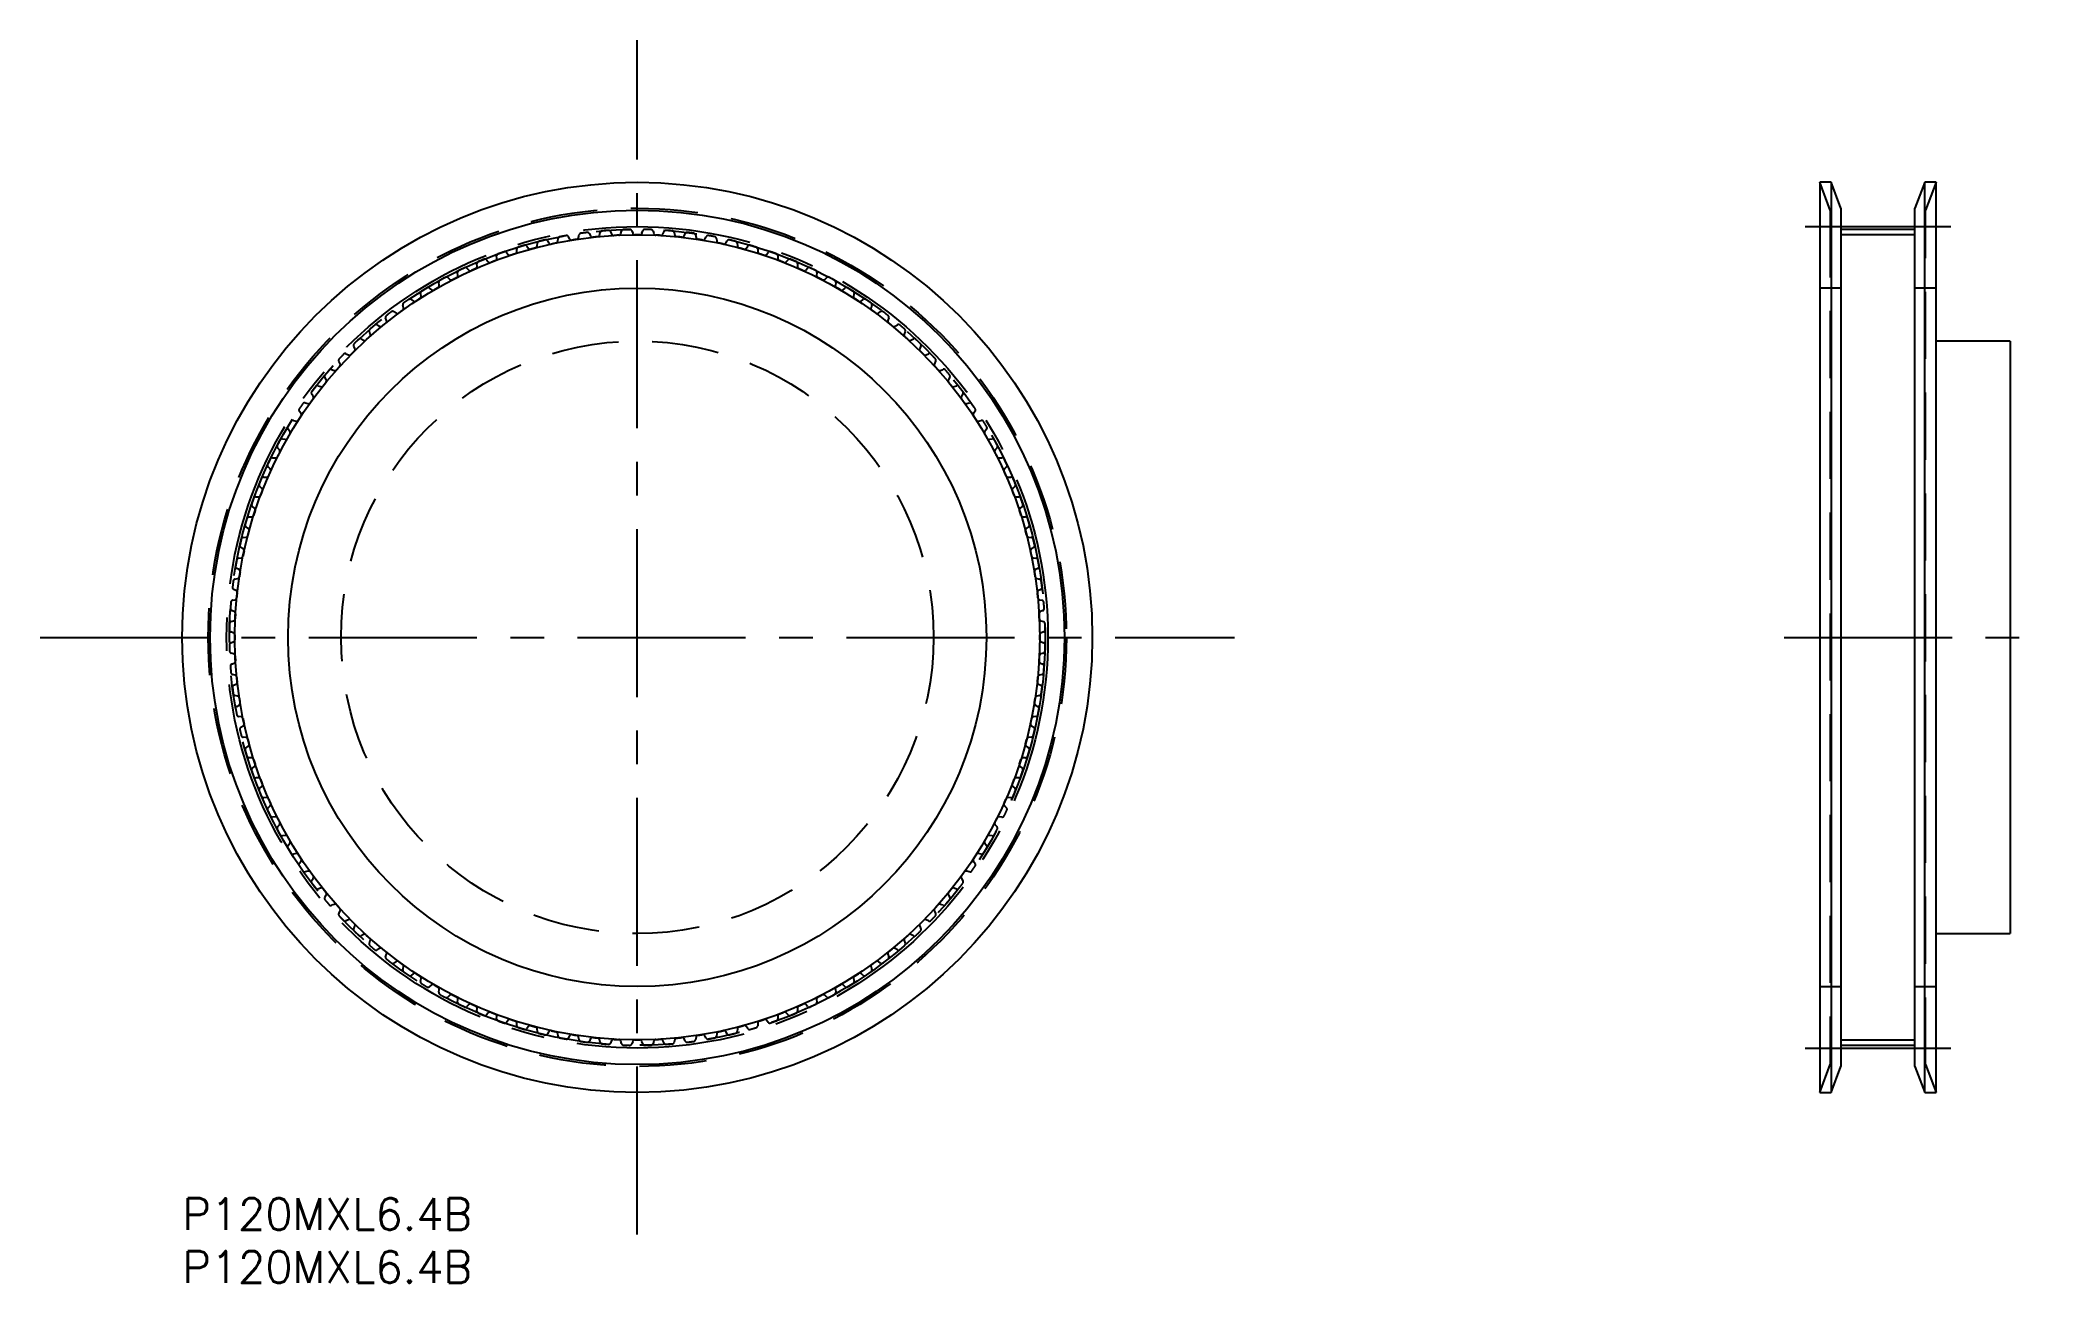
# Model space of a CAD drawing. Extents: x -13 to 176, y -8 to 109.
import ezdxf

# ---------------------------------------------------------------- set-up
doc = ezdxf.new("R2010")
doc.units = 0
doc.header["$LTSCALE"] = 0.5
for name, pattern in [('CENTER', [50.8, 31.75, -6.35, 6.35, -6.35]), ('DASHED', [19.05, 12.7, -6.35]), ('PHANTOM', [63.5, 31.75, -6.35, 6.35, -6.35, 6.35, -6.35])]:
    doc.linetypes.add(name, pattern=pattern)
for name, color, linetype in [('MSM_CENTER', 1, 'CENTER'), ('MSM_CONTINUOUS', 7, 'CONTINUOUS'), ('MSM_DASHED', 4, 'DASHED'), ('MSM_IMAGINARY', 6, 'PHANTOM'), ('MSM_NARROW', 5, 'CONTINUOUS'), ('MSM_PART_NUMBER', 7, 'CONTINUOUS')]:
    doc.layers.add(name, color=color, linetype=linetype)
doc.styles.get("Standard").update_dxf_attribs({"font": 'txt.shx', "height": 3, "bigfont": 'bigfont.shx'})

msp = doc.modelspace()

# ---------------------------------------------------------------- linework, layer by layer
at = {"layer": 'MSM_CENTER'}
for p, q in [((43, -3.44), (43, 109.44)), ((153.38, 91.81), (167.13, 91.81)), ((-13.44, 53), (99.44, 53)), ((151.38, 53), (176.13, 53)), ((153.38, 14.19), (167.13, 14.19))]:
    msp.add_line(p, q, dxfattribs=at)
msp.add_circle((43, 53), 38.81, dxfattribs=at)
at = {"layer": 'MSM_CONTINUOUS'}
for p, q in [((155.82, 96), (154.75, 96)), ((154.75, 96), (154.75, 10)), ((156.75, 93.55), (155.82, 96)), ((155.82, 96), (155.82, 10)), ((164.68, 96), (163.75, 93.55)), ((165.75, 96), (164.68, 96)), ((164.68, 10), (164.68, 96)), ((165.75, 10), (165.75, 96)), ((156.75, 93.55), (156.75, 12.45)), ((163.75, 12.45), (163.75, 93.55)), ((163.75, 91.55), (156.75, 91.55)), ((172.75, 81), (165.75, 81)), ((172.75, 81), (172.75, 25)), ((165.75, 25), (172.75, 25)), ((163.75, 14.44), (156.75, 14.44)), ((155.82, 10), (156.75, 12.45)), ((163.75, 12.45), (164.68, 10)), ((154.75, 10), (155.82, 10)), ((164.68, 10), (165.75, 10))]:
    msp.add_line(p, q, dxfattribs=at)
for radius in [43, 40.37, 33]:
    msp.add_circle((43, 53), radius, dxfattribs=at)
at = {"layer": 'MSM_DASHED'}
for p, q in [((155.75, 93.37), (154.75, 96)), ((165.75, 96), (164.75, 93.37)), ((155.75, 93.37), (155.75, 12.63)), ((164.75, 12.63), (164.75, 93.37)), ((37.45, 90.77), (37.5, 91.02)), ((38.47, 91.15), (38.58, 90.92)), ((39.44, 91.01), (39.5, 91.26)), ((40.47, 91.34), (40.57, 91.1)), ((41.43, 91.15), (41.5, 91.39)), ((42.48, 91.42), (42.57, 91.18)), ((43.43, 91.18), (43.52, 91.42)), ((44.5, 91.39), (44.57, 91.15)), ((45.43, 91.1), (45.53, 91.34)), ((46.5, 91.26), (46.56, 91.01)), ((47.42, 90.92), (47.53, 91.15)), ((48.5, 91.02), (48.55, 90.77)), ((30.64, 89.38), (30.8, 89.18)), ((31.61, 89.44), (31.62, 89.7)), ((32.56, 89.97), (32.71, 89.76)), ((33.53, 89.99), (33.56, 90.24)), ((34.51, 90.47), (34.64, 90.25)), ((35.48, 90.43), (35.52, 90.68)), ((36.48, 90.86), (36.6, 90.64)), ((49.4, 90.64), (49.52, 90.86)), ((50.48, 90.68), (50.52, 90.43)), ((51.36, 90.25), (51.49, 90.47)), ((52.44, 90.24), (52.47, 89.99)), ((53.29, 89.76), (53.44, 89.97)), ((54.38, 89.7), (54.39, 89.44)), ((55.2, 89.18), (55.36, 89.38)), ((26.05, 87.21), (26.02, 87.46)), ((26.9, 87.89), (27.08, 87.7)), ((27.86, 88.05), (27.85, 88.31)), ((28.75, 88.68), (28.92, 88.49)), ((29.72, 88.79), (29.71, 89.05)), ((56.29, 89.05), (56.28, 88.79)), ((57.08, 88.49), (57.25, 88.68)), ((58.15, 88.31), (58.14, 88.05)), ((58.92, 87.7), (59.1, 87.89)), ((59.98, 87.46), (59.95, 87.21)), ((22.57, 85.25), (22.51, 85.5)), ((23.34, 86.01), (23.54, 85.85)), ((24.28, 86.28), (24.24, 86.53)), ((25.1, 87), (25.29, 86.82)), ((60.71, 86.82), (60.9, 87)), ((61.76, 86.53), (61.72, 86.28)), ((62.46, 85.85), (62.66, 86.01)), ((63.49, 85.5), (63.43, 85.25)), ((156.75, 86), (154.75, 86)), ((165.75, 86), (163.75, 86)), ((20, 83.78), (20.21, 83.63)), ((20.91, 84.14), (20.84, 84.38)), ((21.64, 84.94), (21.85, 84.78)), ((64.15, 84.78), (64.36, 84.94)), ((65.16, 84.38), (65.09, 84.14)), ((65.79, 83.63), (66, 83.78)), ((17.77, 81.66), (17.68, 81.89)), ((18.42, 82.53), (18.64, 82.4)), ((19.31, 82.94), (19.22, 83.18)), ((66.78, 83.18), (66.69, 82.94)), ((67.36, 82.4), (67.58, 82.53)), ((68.32, 81.89), (68.23, 81.66)), ((15.47, 79.8), (15.7, 79.69)), ((16.31, 80.3), (16.2, 80.53)), ((16.91, 81.2), (17.14, 81.08)), ((68.86, 81.08), (69.09, 81.2)), ((69.8, 80.53), (69.69, 80.3)), ((70.3, 79.69), (70.53, 79.8)), ((14.11, 78.32), (14.34, 78.23)), ((14.92, 78.86), (14.8, 79.09)), ((71.2, 79.09), (71.08, 78.86)), ((71.66, 78.23), (71.89, 78.32)), ((12.37, 75.79), (12.22, 76)), ((12.82, 76.78), (13.06, 76.69)), ((13.6, 77.36), (13.47, 77.58)), ((72.53, 77.58), (72.4, 77.36)), ((72.94, 76.69), (73.18, 76.78)), ((73.78, 76), (73.63, 75.79)), ((11.22, 74.15), (11.06, 74.36)), ((11.62, 75.16), (11.86, 75.09)), ((74.14, 75.09), (74.38, 75.16)), ((74.94, 74.36), (74.78, 74.15)), ((10.15, 72.46), (9.99, 72.66)), ((10.5, 73.49), (10.75, 73.43)), ((75.25, 73.43), (75.5, 73.49)), ((76.01, 72.66), (75.85, 72.46)), ((9.18, 70.71), (9, 70.9)), ((9.47, 71.76), (9.72, 71.72)), ((76.28, 71.72), (76.53, 71.76)), ((77, 70.9), (76.82, 70.71)), ((8.3, 68.92), (8.11, 69.1)), ((8.54, 69.98), (8.79, 69.95)), ((77.21, 69.95), (77.46, 69.98)), ((77.89, 69.1), (77.7, 68.92)), ((7.51, 67.08), (7.32, 67.25)), ((7.69, 68.15), (7.95, 68.14)), ((78.05, 68.14), (78.31, 68.15)), ((78.68, 67.25), (78.49, 67.08)), ((6.82, 65.2), (6.62, 65.36)), ((6.95, 66.29), (7.21, 66.28)), ((78.79, 66.28), (79.05, 66.29)), ((79.38, 65.36), (79.18, 65.2)), ((6.24, 63.29), (6.03, 63.44)), ((6.3, 64.38), (6.56, 64.39)), ((79.44, 64.39), (79.7, 64.38)), ((79.97, 63.44), (79.76, 63.29)), ((5.75, 61.36), (5.53, 61.49)), ((5.76, 62.44), (6.01, 62.47)), ((79.99, 62.47), (80.24, 62.44)), ((80.47, 61.49), (80.25, 61.36)), ((5.36, 59.4), (5.14, 59.52)), ((5.32, 60.48), (5.57, 60.52)), ((80.43, 60.52), (80.68, 60.48)), ((80.86, 59.52), (80.64, 59.4)), ((5.08, 57.42), (4.85, 57.53)), ((4.98, 58.5), (5.23, 58.55)), ((80.77, 58.55), (81.02, 58.5)), ((81.15, 57.53), (80.92, 57.42)), ((4.9, 55.43), (4.66, 55.53)), ((4.74, 56.5), (4.99, 56.56)), ((81.01, 56.56), (81.26, 56.5)), ((81.34, 55.53), (81.1, 55.43)), ((4.82, 53.43), (4.58, 53.52)), ((4.61, 54.5), (4.85, 54.57)), ((81.15, 54.57), (81.39, 54.5)), ((81.42, 53.52), (81.18, 53.43)), ((4.58, 52.48), (4.82, 52.57)), ((4.85, 51.43), (4.61, 51.5)), ((81.39, 51.5), (81.15, 51.43)), ((81.18, 52.57), (81.42, 52.48)), ((4.66, 50.47), (4.9, 50.57)), ((4.99, 49.44), (4.74, 49.5)), ((81.26, 49.5), (81.01, 49.44)), ((81.1, 50.57), (81.34, 50.47)), ((4.85, 48.47), (5.08, 48.58)), ((5.23, 47.45), (4.98, 47.5)), ((81.02, 47.5), (80.77, 47.45)), ((80.92, 48.58), (81.15, 48.47)), ((5.14, 46.48), (5.36, 46.6)), ((5.57, 45.48), (5.32, 45.52)), ((80.68, 45.52), (80.43, 45.48)), ((80.64, 46.6), (80.86, 46.48)), ((5.53, 44.51), (5.75, 44.64)), ((80.25, 44.64), (80.47, 44.51)), ((6.01, 43.53), (5.76, 43.56)), ((6.03, 42.56), (6.24, 42.71)), ((79.76, 42.71), (79.97, 42.56)), ((80.24, 43.56), (79.99, 43.53)), ((6.56, 41.61), (6.3, 41.62)), ((6.62, 40.64), (6.82, 40.8)), ((79.18, 40.8), (79.38, 40.64)), ((79.7, 41.62), (79.44, 41.61)), ((7.21, 39.72), (6.95, 39.71)), ((7.32, 38.75), (7.51, 38.92)), ((78.49, 38.92), (78.68, 38.75)), ((79.05, 39.71), (78.79, 39.72)), ((7.95, 37.86), (7.69, 37.85)), ((8.11, 36.9), (8.3, 37.08)), ((8.79, 36.05), (8.54, 36.02)), ((77.46, 36.02), (77.21, 36.05)), ((77.7, 37.08), (77.89, 36.9)), ((78.31, 37.85), (78.05, 37.86)), ((9, 35.1), (9.18, 35.29)), ((9.72, 34.28), (9.47, 34.24)), ((76.53, 34.24), (76.28, 34.28)), ((76.82, 35.29), (77, 35.1)), ((9.99, 33.34), (10.15, 33.54)), ((10.75, 32.57), (10.5, 32.51)), ((75.5, 32.51), (75.25, 32.57)), ((75.85, 33.54), (76.01, 33.34)), ((11.06, 31.64), (11.22, 31.85)), ((11.86, 30.91), (11.62, 30.84)), ((74.38, 30.84), (74.14, 30.91)), ((74.78, 31.85), (74.94, 31.64)), ((12.22, 30), (12.37, 30.21)), ((13.06, 29.31), (12.82, 29.22)), ((13.47, 28.42), (13.6, 28.64)), ((72.4, 28.64), (72.53, 28.42)), ((73.18, 29.22), (72.94, 29.31)), ((73.63, 30.21), (73.78, 30)), ((14.34, 27.77), (14.11, 27.68)), ((14.8, 26.91), (14.92, 27.14)), ((71.08, 27.14), (71.2, 26.91)), ((71.89, 27.68), (71.66, 27.77)), ((15.7, 26.31), (15.47, 26.2)), ((16.2, 25.47), (16.31, 25.7)), ((17.14, 24.92), (16.91, 24.8)), ((69.09, 24.8), (68.86, 24.92)), ((69.69, 25.7), (69.8, 25.47)), ((70.53, 26.2), (70.3, 26.31)), ((17.68, 24.11), (17.77, 24.34)), ((18.64, 23.6), (18.42, 23.47)), ((19.22, 22.82), (19.31, 23.06)), ((66.69, 23.06), (66.78, 22.82)), ((67.58, 23.47), (67.36, 23.6)), ((68.23, 24.34), (68.32, 24.11)), ((20.21, 22.37), (20, 22.22)), ((20.84, 21.62), (20.91, 21.86)), ((21.85, 21.22), (21.64, 21.06)), ((64.36, 21.06), (64.15, 21.22)), ((65.09, 21.86), (65.16, 21.62)), ((66, 22.22), (65.79, 22.37)), ((22.51, 20.5), (22.57, 20.75)), ((23.54, 20.15), (23.34, 19.99)), ((24.24, 19.47), (24.28, 19.72)), ((25.29, 19.18), (25.1, 19)), ((60.9, 19), (60.71, 19.18)), ((61.72, 19.72), (61.76, 19.47)), ((62.66, 19.99), (62.46, 20.15)), ((63.43, 20.75), (63.49, 20.5)), ((154.75, 20), (156.75, 20)), ((163.75, 20), (165.75, 20)), ((26.02, 18.54), (26.05, 18.79)), ((27.08, 18.3), (26.9, 18.11)), ((27.85, 17.69), (27.86, 17.95)), ((28.92, 17.51), (28.75, 17.32)), ((29.71, 16.95), (29.72, 17.21)), ((56.28, 17.21), (56.29, 16.95)), ((57.25, 17.32), (57.08, 17.51)), ((58.14, 17.95), (58.15, 17.69)), ((59.1, 18.11), (58.92, 18.3)), ((59.95, 18.79), (59.98, 18.54)), ((30.8, 16.82), (30.64, 16.62)), ((31.62, 16.3), (31.61, 16.56)), ((32.71, 16.24), (32.56, 16.03)), ((33.56, 15.76), (33.53, 16.01)), ((34.64, 15.75), (34.51, 15.53)), ((35.52, 15.32), (35.48, 15.57)), ((36.6, 15.36), (36.48, 15.14)), ((37.5, 14.98), (37.45, 15.23)), ((48.55, 15.23), (48.5, 14.98)), ((49.52, 15.14), (49.4, 15.36)), ((50.52, 15.57), (50.48, 15.32)), ((51.49, 15.53), (51.36, 15.75)), ((52.47, 16.01), (52.44, 15.76)), ((53.44, 16.03), (53.29, 16.24)), ((54.39, 16.56), (54.38, 16.3)), ((55.36, 16.62), (55.2, 16.82)), ((38.58, 15.08), (38.47, 14.85)), ((39.5, 14.74), (39.44, 14.99)), ((40.57, 14.9), (40.47, 14.66)), ((41.5, 14.61), (41.43, 14.85)), ((42.57, 14.82), (42.48, 14.58)), ((43.52, 14.58), (43.43, 14.82)), ((44.57, 14.85), (44.5, 14.61)), ((45.53, 14.66), (45.43, 14.9)), ((46.56, 14.99), (46.5, 14.74)), ((47.53, 14.85), (47.42, 15.08)), ((154.75, 10), (155.75, 12.63)), ((164.75, 12.63), (165.75, 10))]:
    msp.add_line(p, q, dxfattribs=at)
for radius in [40.55, 28]:
    msp.add_circle((43, 53), radius, dxfattribs=at)
for centre, radius, start, end in [((37.7, 90.99), 0.2, 97.9483, 169), ((43, 53), 38.55, 97.0517, 97.9483), ((38.29, 91.06), 0.2, 26, 97.0517), ((39.24, 91.06), 0.2, 275.6399, 346), ((39.69, 91.21), 0.2, 94.9483, 166), ((43, 53), 38.56, 94.0517, 94.9483), ((40.29, 91.26), 0.2, 23, 94.0517), ((40.76, 91.18), 0.2, 203, 273.36), ((43, 53), 38.04, 92.6399, 93.3601), ((41.24, 91.2), 0.2, 272.6399, 343), ((41.7, 91.33), 0.2, 91.9483, 163), ((43, 53), 38.55, 91.0517, 91.9483), ((42.3, 91.35), 0.2, 20, 91.0515), ((42.76, 91.24), 0.2, 200, 270.3601), ((43, 53), 38.05, 89.6399, 90.3601), ((43.24, 91.24), 0.2, 269.6399, 340), ((43.7, 91.35), 0.2, 88.9483, 160), ((43, 53), 38.56, 88.0517, 88.9483), ((44.3, 91.33), 0.2, 17, 88.0517), ((44.76, 91.2), 0.2, 197, 267.3601), ((43, 53), 38.05, 86.6399, 87.3601), ((45.24, 91.18), 0.2, 266.6399, 337), ((45.71, 91.26), 0.2, 85.9483, 157), ((43, 53), 38.56, 85.0517, 85.9483), ((46.31, 91.21), 0.2, 14, 85.0517), ((46.76, 91.06), 0.2, 194, 264.3601), ((47.71, 91.06), 0.2, 82.9483, 154), ((43, 53), 38.56, 82.0517, 82.9483), ((48.3, 90.99), 0.2, 11, 82.0515), ((29.91, 89.05), 0.2, 109.9483, 181), ((43, 53), 38.55, 109.0517, 109.9483), ((30.48, 89.25), 0.2, 38, 109.0517), ((30.95, 89.3), 0.2, 218, 288.36), ((43, 53), 38.04, 107.6399, 108.3601), ((31.41, 89.45), 0.2, 287.6399, 358), ((31.82, 89.69), 0.2, 106.9483, 178), ((43, 53), 38.55, 106.0517, 106.9483), ((32.39, 89.86), 0.2, 35, 106.0517), ((32.87, 89.88), 0.2, 215, 285.36), ((43, 53), 38.04, 104.6399, 105.3601), ((33.33, 90), 0.2, 284.6399, 355), ((33.75, 90.22), 0.2, 103.9483, 175), ((43, 53), 38.56, 103.0517, 103.9483), ((34.34, 90.36), 0.2, 32, 103.0517), ((34.81, 90.36), 0.2, 212, 282.36), ((43, 53), 38.04, 101.6399, 102.3601), ((35.28, 90.46), 0.2, 281.6399, 352), ((35.72, 90.66), 0.2, 100.9483, 172), ((43, 53), 38.55, 100.0517, 100.9483), ((36.31, 90.77), 0.2, 29, 100.0517), ((36.78, 90.74), 0.2, 209, 279.36), ((43, 53), 38.04, 98.6399, 99.3601), ((37.25, 90.81), 0.2, 278.6401, 349), ((38.76, 91.01), 0.2, 206, 276.36), ((43, 53), 38.04, 95.6399, 96.3601), ((43, 53), 38.05, 83.6399, 84.3601), ((47.24, 91.01), 0.2, 263.6399, 334), ((48.75, 90.81), 0.2, 191, 261.3601), ((43, 53), 38.05, 80.6399, 81.3601), ((49.22, 90.74), 0.2, 260.6399, 331), ((49.69, 90.77), 0.2, 79.9483, 151), ((43, 53), 38.56, 79.0517, 79.9483), ((50.28, 90.66), 0.2, 8, 79.0517), ((50.72, 90.46), 0.2, 188, 258.3601), ((43, 53), 38.05, 77.6399, 78.3601), ((51.19, 90.36), 0.2, 257.6399, 328), ((51.66, 90.36), 0.2, 76.9483, 148), ((43, 53), 38.56, 76.0517, 76.9483), ((52.25, 90.22), 0.2, 5, 76.0517), ((52.67, 90), 0.2, 185, 255.3601), ((43, 53), 38.04, 74.6399, 75.3601), ((53.13, 89.88), 0.2, 254.6399, 325), ((53.61, 89.86), 0.2, 73.9483, 145), ((43, 53), 38.55, 73.0517, 73.9483), ((54.18, 89.69), 0.2, 2, 73.0517), ((54.59, 89.45), 0.2, 182, 252.3601), ((43, 53), 38.04, 71.6399, 72.3601), ((55.05, 89.3), 0.2, 251.6399, 322), ((55.52, 89.25), 0.2, 70.9483, 142), ((43, 53), 38.56, 70.0517, 70.9483), ((56.09, 89.05), 0.2, 359, 70.0517), ((25.85, 87.18), 0.2, 296.6399, 7), ((26.22, 87.49), 0.2, 115.9483, 187), ((43, 53), 38.56, 115.0517, 115.9483), ((26.76, 87.75), 0.2, 44, 115.0517), ((27.23, 87.84), 0.2, 224, 294.36), ((43, 53), 38.05, 113.6399, 114.3601), ((27.66, 88.04), 0.2, 293.6399, 4), ((28.05, 88.32), 0.2, 112.9483, 184), ((43, 53), 38.56, 112.0517, 112.9483), ((28.6, 88.55), 0.2, 41, 112.0517), ((29.07, 88.62), 0.2, 221, 291.36), ((43, 53), 38.04, 110.6399, 111.3601), ((29.52, 88.79), 0.2, 290.6399, 1), ((56.48, 88.79), 0.2, 179, 249.3601), ((43, 53), 38.05, 68.6399, 69.3601), ((56.93, 88.62), 0.2, 248.6399, 319), ((57.4, 88.55), 0.2, 67.9483, 139), ((43, 53), 38.56, 67.0517, 67.9483), ((57.95, 88.32), 0.2, 356, 67.0517), ((58.34, 88.04), 0.2, 176, 246.3601), ((43, 53), 38.04, 65.6399, 66.3601), ((58.77, 87.84), 0.2, 245.6399, 316), ((59.24, 87.75), 0.2, 64.9483, 136), ((43, 53), 38.56, 64.0517, 64.9483), ((59.78, 87.49), 0.2, 353, 64.0517), ((60.15, 87.18), 0.2, 173, 243.3601), ((22.7, 85.55), 0.2, 121.9483, 193), ((43, 53), 38.56, 121.0517, 121.9483), ((23.22, 85.86), 0.2, 50, 121.0517), ((23.67, 86), 0.2, 230, 300.36), ((43, 53), 38.04, 119.6399, 120.3601), ((24.09, 86.24), 0.2, 299.6399, 10), ((24.44, 86.56), 0.2, 118.9483, 190), ((43, 53), 38.56, 118.0517, 118.9483), ((24.96, 86.85), 0.2, 47, 118.0517), ((25.42, 86.97), 0.2, 227, 297.36), ((43, 53), 38.04, 116.6399, 117.3601), ((43, 53), 38.05, 62.6399, 63.3601), ((60.58, 86.97), 0.2, 242.6399, 313), ((61.04, 86.85), 0.2, 61.9483, 133), ((43, 53), 38.56, 61.0517, 61.9483), ((61.56, 86.56), 0.2, 350, 61.0517), ((61.91, 86.24), 0.2, 170, 240.3601), ((43, 53), 38.05, 59.6399, 60.3601), ((62.33, 86), 0.2, 239.6399, 310), ((62.78, 85.86), 0.2, 58.9483, 130), ((43, 53), 38.55, 58.0517, 58.9483), ((63.3, 85.55), 0.2, 347, 58.0517), ((43, 53), 38.56, 127.0517, 127.9483), ((19.89, 83.61), 0.2, 56, 127.0515), ((20.33, 83.8), 0.2, 236, 306.36), ((43, 53), 38.05, 125.6399, 126.3601), ((21.03, 84.44), 0.2, 124.9483, 196), ((20.72, 84.08), 0.2, 305.6399, 16), ((43, 53), 38.55, 124.0517, 124.9483), ((21.52, 84.78), 0.2, 53, 124.0517), ((21.97, 84.94), 0.2, 233, 303.36), ((43, 53), 38.05, 122.6399, 123.3601), ((22.37, 85.21), 0.2, 302.6399, 13), ((63.63, 85.21), 0.2, 167, 237.3601), ((43, 53), 38.05, 56.6399, 57.3601), ((64.03, 84.94), 0.2, 236.6399, 307), ((64.48, 84.78), 0.2, 55.9483, 127), ((43, 53), 38.56, 55.0517, 55.9483), ((65.28, 84.08), 0.2, 164, 234.3601), ((64.97, 84.44), 0.2, 344, 55.0517), ((43, 53), 38.05, 53.6399, 54.3601), ((65.67, 83.8), 0.2, 233.6399, 304), ((66.11, 83.61), 0.2, 52.9483, 124), ((43, 53), 38.56, 52.0517, 52.9483), ((17.86, 81.97), 0.2, 130.9483, 202), ((17.59, 81.58), 0.2, 311.6399, 22), ((43, 53), 38.56, 130.0517, 130.9483), ((18.32, 82.36), 0.2, 59, 130.0515), ((18.75, 82.57), 0.2, 239, 309.36), ((43, 53), 38.04, 128.6399, 129.3601), ((19.41, 83.25), 0.2, 127.9483, 199), ((19.12, 82.87), 0.2, 308.6399, 19), ((66.88, 82.87), 0.2, 161, 231.3601), ((66.59, 83.25), 0.2, 341, 52.0517), ((43, 53), 38.04, 50.6399, 51.3601), ((67.25, 82.57), 0.2, 230.6399, 301), ((67.68, 82.36), 0.2, 49.9483, 121), ((43, 53), 38.56, 49.0517, 49.9483), ((68.41, 81.58), 0.2, 158, 228.3601), ((68.14, 81.97), 0.2, 338, 49.0517), ((43, 53), 38.55, 136.0517, 136.9483), ((15.39, 79.62), 0.2, 65, 136.0515), ((15.79, 79.87), 0.2, 245, 315.36), ((43, 53), 38.04, 134.6399, 135.3601), ((16.38, 80.61), 0.2, 133.9483, 205), ((43, 53), 38.56, 133.0517, 133.9483), ((16.13, 80.21), 0.2, 314.6399, 25), ((16.82, 81.03), 0.2, 62, 133.0515), ((17.23, 81.26), 0.2, 242, 312.36), ((43, 53), 38.05, 131.6399, 132.3601), ((43, 53), 38.04, 47.6399, 48.3601), ((68.77, 81.26), 0.2, 227.6399, 298), ((69.18, 81.03), 0.2, 46.9483, 118), ((43, 53), 38.55, 46.0517, 46.9483), ((69.87, 80.21), 0.2, 155, 225.3601), ((43, 53), 38.05, 44.6399, 45.3601), ((69.62, 80.61), 0.2, 335, 46.0517), ((70.21, 79.87), 0.2, 224.6399, 295), ((70.61, 79.62), 0.2, 43.9483, 115), ((43, 53), 38.55, 43.0517, 43.9483), ((13.64, 77.68), 0.2, 139.9483, 211), ((43, 53), 38.55, 139.0517, 139.9483), ((14.03, 78.14), 0.2, 68, 139.0515), ((14.42, 78.41), 0.2, 248, 318.36), ((43, 53), 38.04, 137.6399, 138.3601), ((14.97, 79.18), 0.2, 136.9483, 208), ((14.74, 78.77), 0.2, 317.6399, 28), ((71.26, 78.77), 0.2, 152, 222.3601), ((43, 53), 38.05, 41.6399, 42.3601), ((71.03, 79.18), 0.2, 332, 43.0517), ((71.58, 78.41), 0.2, 221.6399, 292), ((71.97, 78.14), 0.2, 40.9483, 112), ((43, 53), 38.55, 40.0517, 40.9483), ((72.36, 77.68), 0.2, 329, 40.0519), ((12.39, 76.11), 0.2, 142.9483, 214), ((43, 53), 38.56, 142.0517, 142.9483), ((12.75, 76.59), 0.2, 71, 142.0517), ((13.13, 76.88), 0.2, 251, 321.36), ((43, 53), 38.04, 140.6399, 141.3601), ((13.43, 77.25), 0.2, 320.6399, 31), ((72.57, 77.25), 0.2, 149, 219.3601), ((43, 53), 38.04, 38.6399, 39.3601), ((72.87, 76.88), 0.2, 218.6399, 289), ((73.25, 76.59), 0.2, 37.9483, 109), ((43, 53), 38.55, 37.0517, 37.9483), ((73.61, 76.11), 0.2, 326, 37.0519), ((11.22, 74.48), 0.2, 145.9483, 217), ((43, 53), 38.55, 145.0517, 145.9483), ((11.06, 74.03), 0.2, 326.6399, 37), ((11.56, 74.97), 0.2, 74, 145.0517), ((11.92, 75.28), 0.2, 254, 324.36), ((43, 53), 38.05, 143.6399, 144.3601), ((12.2, 75.67), 0.2, 323.6399, 34), ((73.8, 75.67), 0.2, 146, 216.3601), ((43, 53), 38.05, 35.6399, 36.3601), ((74.08, 75.28), 0.2, 215.6399, 286), ((74.44, 74.97), 0.2, 34.9483, 106), ((43, 53), 38.55, 34.0517, 34.9483), ((74.94, 74.03), 0.2, 143, 213.3601), ((74.78, 74.48), 0.2, 323, 34.0515), ((43, 53), 38.05, 149.6399, 150.3601), ((10.14, 72.78), 0.2, 148.9483, 220), ((43, 53), 38.55, 148.0517, 148.9483), ((10, 72.33), 0.2, 329.6399, 40), ((10.45, 73.3), 0.2, 77, 148.0517), ((10.79, 73.63), 0.2, 257, 327.36), ((43, 53), 38.05, 146.6399, 147.3601), ((43, 53), 38.04, 32.6399, 33.3601), ((75.21, 73.63), 0.2, 212.6399, 283), ((75.55, 73.3), 0.2, 31.9483, 103), ((43, 53), 38.56, 31.0517, 31.9483), ((76, 72.33), 0.2, 140, 210.3601), ((43, 53), 38.05, 29.6399, 30.3601), ((75.86, 72.78), 0.2, 320, 31.0519), ((9.15, 71.04), 0.2, 151.9483, 223), ((43, 53), 38.56, 151.0517, 151.9483), ((43, 53), 38.04, 152.6399, 153.3601), ((9.03, 70.58), 0.2, 332.6399, 43), ((9.44, 71.56), 0.2, 80, 151.0517), ((9.76, 71.91), 0.2, 260, 330.36), ((76.24, 71.91), 0.2, 209.6399, 280), ((76.56, 71.56), 0.2, 28.9483, 100), ((43, 53), 38.56, 28.0517, 28.9483), ((76.97, 70.58), 0.2, 137, 207.3601), ((43, 53), 38.05, 26.6399, 27.3601), ((76.85, 71.04), 0.2, 317, 28.0517), ((7.96, 68.34), 0.2, 266, 336.36), ((8.25, 69.24), 0.2, 154.9483, 226), ((43, 53), 38.56, 154.0517, 154.9483), ((43, 53), 38.05, 155.6399, 156.3601), ((8.16, 68.77), 0.2, 335.6399, 46), ((8.51, 69.78), 0.2, 83, 154.0517), ((8.82, 70.15), 0.2, 263, 333.36), ((77.18, 70.15), 0.2, 206.6399, 277), ((77.49, 69.78), 0.2, 25.9483, 97), ((77.84, 68.77), 0.2, 134, 204.3601), ((43, 53), 38.04, 23.6399, 24.3601), ((43, 53), 38.55, 25.0517, 25.9483), ((78.04, 68.34), 0.2, 203.6399, 274), ((77.75, 69.24), 0.2, 314, 25.0515), ((7.21, 66.48), 0.2, 269, 339.36), ((7.45, 67.4), 0.2, 157.9483, 229), ((43, 53), 38.56, 157.0517, 157.9483), ((43, 53), 38.04, 158.6399, 159.3601), ((7.68, 67.95), 0.2, 86, 157.0517), ((7.38, 66.93), 0.2, 338.6401, 49), ((78.32, 67.95), 0.2, 22.9483, 94), ((78.62, 66.93), 0.2, 131, 201.3601), ((43, 53), 38.05, 20.6399, 21.3601), ((43, 53), 38.56, 22.0517, 22.9483), ((78.79, 66.48), 0.2, 200.6399, 271), ((78.55, 67.4), 0.2, 311, 22.0517), ((6.75, 65.52), 0.2, 160.9483, 232), ((43, 53), 38.56, 160.0517, 160.9483), ((6.55, 64.59), 0.2, 272, 342.36), ((43, 53), 38.04, 161.6399, 162.3601), ((6.95, 66.09), 0.2, 89, 160.0517), ((6.7, 65.05), 0.2, 341.6399, 52), ((79.05, 66.09), 0.2, 19.9483, 91), ((79.3, 65.05), 0.2, 128, 198.3601), ((43, 53), 38.05, 17.6399, 18.3601), ((43, 53), 38.55, 19.0517, 19.9483), ((79.45, 64.59), 0.2, 197.6399, 268), ((79.25, 65.52), 0.2, 308, 19.0517), ((6.14, 63.61), 0.2, 163.9483, 235), ((43, 53), 38.56, 163.0517, 163.9483), ((6, 62.67), 0.2, 275, 345.36), ((6.31, 64.18), 0.2, 92, 163.0517), ((43, 53), 38.05, 164.6399, 165.3601), ((6.12, 63.13), 0.2, 344.6399, 55), ((79.88, 63.13), 0.2, 125, 195.3601), ((43, 53), 38.04, 14.6399, 15.3601), ((79.69, 64.18), 0.2, 16.9483, 88), ((80, 62.67), 0.2, 194.6399, 265), ((43, 53), 38.56, 16.0517, 16.9483), ((79.86, 63.61), 0.2, 305, 16.0517), ((43, 53), 38.55, 166.0517, 166.9483), ((5.64, 61.66), 0.2, 166.9483, 238), ((5.54, 60.72), 0.2, 278, 348.36), ((5.78, 62.25), 0.2, 95, 166.0517), ((43, 53), 38.04, 167.6399, 168.3601), ((5.64, 61.19), 0.2, 347.6399, 58), ((80.36, 61.19), 0.2, 122, 192.3601), ((43, 53), 38.05, 11.6399, 12.3601), ((80.22, 62.25), 0.2, 13.9483, 85), ((80.46, 60.72), 0.2, 191.6399, 262), ((43, 53), 38.55, 13.0517, 13.9483), ((80.36, 61.66), 0.2, 302, 13.0517), ((5.23, 59.69), 0.2, 169.9483, 241), ((43, 53), 38.55, 169.0517, 169.9483), ((5.34, 60.28), 0.2, 98, 169.0517), ((5.26, 59.22), 0.2, 350.6399, 61), ((43, 53), 38.04, 170.6399, 171.3601), ((80.74, 59.22), 0.2, 119, 189.3601), ((43, 53), 38.05, 8.6399, 9.3601), ((80.66, 60.28), 0.2, 10.9483, 82), ((43, 53), 38.56, 10.0517, 10.9483), ((80.77, 59.69), 0.2, 299, 10.0517), ((43, 53), 38.55, 172.0517, 172.9483), ((4.94, 57.71), 0.2, 172.9483, 244), ((5.01, 58.3), 0.2, 101, 172.0517), ((4.99, 57.24), 0.2, 353.6399, 64), ((43, 53), 38.05, 173.6399, 174.3601), ((5.19, 58.75), 0.2, 281, 351.36), ((80.81, 58.75), 0.2, 188.6399, 259), ((81.01, 57.24), 0.2, 116, 186.3601), ((43, 53), 38.05, 5.6399, 6.3601), ((80.99, 58.3), 0.2, 7.9483, 79), ((81.06, 57.71), 0.2, 296, 7.0517), ((43, 53), 38.55, 7.0517, 7.9483), ((43, 53), 38.55, 175.0517, 175.9483), ((4.74, 55.71), 0.2, 175.9483, 247), ((4.79, 56.31), 0.2, 104, 175.0517), ((4.82, 55.24), 0.2, 356.6399, 67), ((4.94, 56.76), 0.2, 284, 354.36), ((43, 53), 38.04, 176.6399, 177.3601), ((81.06, 56.76), 0.2, 185.6399, 256), ((81.18, 55.24), 0.2, 113, 183.3601), ((43, 53), 38.04, 2.6399, 3.3601), ((81.21, 56.31), 0.2, 4.9483, 76), ((81.26, 55.71), 0.2, 293, 4.0517), ((43, 53), 38.56, 4.0517, 4.9483), ((43, 53), 38.56, 178.0517, 178.9483), ((4.65, 53.7), 0.2, 178.9483, 250), ((4.67, 54.3), 0.2, 107, 178.0517), ((4.76, 53.24), 0.2, 359.6399, 70), ((4.8, 54.76), 0.2, 287, 357.36), ((43, 53), 38.05, 179.6399, 180.3601), ((81.2, 54.76), 0.2, 182.6399, 253), ((81.24, 53.24), 0.2, 110, 180.3601), ((43, 53), 38.04, 359.6399, 0.3601), ((81.33, 54.3), 0.2, 1.9483, 73), ((81.35, 53.7), 0.2, 290, 1.0517), ((43, 53), 38.56, 1.0517, 1.9483), ((4.65, 52.3), 0.2, 110, 181.0517), ((43, 53), 38.56, 181.0517, 181.9483), ((4.67, 51.7), 0.2, 181.9483, 253), ((4.76, 52.76), 0.2, 290, 0.36), ((4.8, 51.24), 0.2, 2.6399, 73), ((43, 53), 38.04, 182.6399, 183.3601), ((43, 53), 38.05, 356.6399, 357.3601), ((81.2, 51.24), 0.2, 107, 177.3601), ((81.24, 52.76), 0.2, 179.6399, 250), ((81.33, 51.7), 0.2, 287, 358.0517), ((81.35, 52.3), 0.2, 358.9483, 70), ((43, 53), 38.56, 358.0517, 358.9483), ((4.74, 50.29), 0.2, 113, 184.0517), ((43, 53), 38.55, 184.0517, 184.9483), ((4.79, 49.69), 0.2, 184.9483, 256), ((4.82, 50.76), 0.2, 293, 3.36), ((4.94, 49.24), 0.2, 5.6399, 76), ((81.06, 49.24), 0.2, 104, 174.3601), ((81.18, 50.76), 0.2, 176.6399, 247), ((81.21, 49.69), 0.2, 284, 355.0515), ((81.26, 50.29), 0.2, 355.9483, 67), ((43, 53), 38.55, 355.0517, 355.9483), ((4.94, 48.29), 0.2, 116, 187.0517), ((43, 53), 38.55, 187.0517, 187.9483), ((5.01, 47.7), 0.2, 187.9483, 259), ((4.99, 48.76), 0.2, 296, 6.3601), ((43, 53), 38.05, 185.6399, 186.3601), ((5.19, 47.25), 0.2, 8.6399, 79), ((80.81, 47.25), 0.2, 101, 171.3601), ((43, 53), 38.05, 353.6399, 354.3601), ((81.01, 48.76), 0.2, 173.6399, 244), ((80.99, 47.7), 0.2, 281, 352.0517), ((81.06, 48.29), 0.2, 352.9483, 64), ((43, 53), 38.55, 352.0517, 352.9483), ((5.23, 46.31), 0.2, 119, 190.0517), ((43, 53), 38.55, 190.0517, 190.9483), ((5.34, 45.72), 0.2, 190.9483, 262), ((5.26, 46.78), 0.2, 299, 9.3601), ((43, 53), 38.05, 188.6399, 189.3601), ((43, 53), 38.04, 350.6399, 351.3601), ((80.74, 46.78), 0.2, 170.6399, 241), ((80.66, 45.72), 0.2, 278, 349.0517), ((43, 53), 38.56, 349.0517, 349.9483), ((80.77, 46.31), 0.2, 349.9483, 61), ((5.64, 44.34), 0.2, 122, 193.0517), ((43, 53), 38.56, 193.0517, 193.9483), ((5.54, 45.28), 0.2, 11.6399, 82), ((5.78, 43.75), 0.2, 193.9483, 265), ((43, 53), 38.04, 191.6399, 192.3601), ((5.64, 44.81), 0.2, 302, 12.3601), ((43, 53), 38.05, 347.6399, 348.3601), ((80.36, 44.81), 0.2, 167.6399, 238), ((80.22, 43.75), 0.2, 275, 346.0517), ((80.46, 45.28), 0.2, 98, 168.3601), ((43, 53), 38.56, 346.0517, 346.9483), ((80.36, 44.34), 0.2, 346.9483, 58), ((6.14, 42.39), 0.2, 125, 196.0517), ((43, 53), 38.56, 196.0517, 196.9483), ((6, 43.33), 0.2, 14.6399, 85), ((6.31, 41.82), 0.2, 196.9483, 268), ((43, 53), 38.04, 194.6399, 195.3601), ((6.12, 42.87), 0.2, 305, 15.3601), ((79.88, 42.87), 0.2, 164.6399, 235), ((43, 53), 38.04, 344.6399, 345.3601), ((79.69, 41.82), 0.2, 272, 343.0517), ((80, 43.33), 0.2, 95, 165.3601), ((43, 53), 38.56, 343.0517, 343.9483), ((79.86, 42.39), 0.2, 343.9483, 55), ((6.75, 40.48), 0.2, 128, 199.0517), ((6.55, 41.41), 0.2, 17.6399, 88), ((43, 53), 38.56, 199.0517, 199.9483), ((43, 53), 38.04, 197.6399, 198.3601), ((6.95, 39.91), 0.2, 199.9483, 271), ((6.7, 40.95), 0.2, 308, 18.3601), ((79.05, 39.91), 0.2, 269, 340.0517), ((79.3, 40.95), 0.2, 161.6399, 232), ((43, 53), 38.04, 341.6399, 342.3601), ((43, 53), 38.55, 340.0517, 340.9483), ((79.45, 41.41), 0.2, 92, 162.3601), ((79.25, 40.48), 0.2, 340.9483, 52), ((7.21, 39.52), 0.2, 20.6399, 91), ((7.45, 38.6), 0.2, 131, 202.0517), ((43, 53), 38.56, 202.0517, 202.9483), ((43, 53), 38.04, 200.6399, 201.3601), ((7.68, 38.05), 0.2, 202.9483, 274), ((7.38, 39.07), 0.2, 311, 21.3601), ((78.32, 38.05), 0.2, 266, 337.0517), ((78.62, 39.07), 0.2, 158.6399, 229), ((43, 53), 38.05, 338.6399, 339.3601), ((43, 53), 38.56, 337.0517, 337.9483), ((78.79, 39.52), 0.2, 89, 159.3601), ((78.55, 38.6), 0.2, 337.9483, 49), ((7.96, 37.66), 0.2, 23.6399, 94), ((8.25, 36.76), 0.2, 134, 205.0517), ((43, 53), 38.56, 205.0517, 205.9483), ((43, 53), 38.04, 203.6399, 204.3601), ((8.16, 37.23), 0.2, 314, 24.3601), ((8.51, 36.22), 0.2, 205.9483, 277), ((8.82, 35.85), 0.2, 26.6399, 97), ((77.18, 35.85), 0.2, 83, 153.3601), ((77.49, 36.22), 0.2, 263, 334.0517), ((77.84, 37.23), 0.2, 155.6399, 226), ((43, 53), 38.04, 335.6399, 336.3601), ((43, 53), 38.56, 334.0517, 334.9483), ((78.04, 37.66), 0.2, 86, 156.3601), ((77.75, 36.76), 0.2, 334.9483, 46), ((9.15, 34.96), 0.2, 137, 208.0517), ((43, 53), 38.56, 208.0517, 208.9483), ((43, 53), 38.04, 206.6399, 207.3601), ((9.03, 35.42), 0.2, 317, 27.3601), ((9.44, 34.44), 0.2, 208.9483, 280), ((9.76, 34.09), 0.2, 29.6399, 100), ((43, 53), 38.04, 209.6399, 210.3601), ((43, 53), 38.05, 329.6399, 330.3601), ((76.24, 34.09), 0.2, 80, 150.3601), ((76.56, 34.44), 0.2, 260, 331.0517), ((43, 53), 38.55, 331.0517, 331.9483), ((76.97, 35.42), 0.2, 152.6399, 223), ((43, 53), 38.04, 332.6399, 333.3601), ((76.85, 34.96), 0.2, 331.9483, 43), ((10.14, 33.22), 0.2, 140, 211.0517), ((43, 53), 38.56, 211.0517, 211.9483), ((10, 33.67), 0.2, 320, 30.3601), ((10.45, 32.7), 0.2, 211.9483, 283), ((10.79, 32.37), 0.2, 32.6399, 103), ((43, 53), 38.05, 212.6399, 213.3601), ((43, 53), 38.04, 326.6399, 327.3601), ((75.21, 32.37), 0.2, 77, 147.3601), ((75.55, 32.7), 0.2, 257, 328.0517), ((43, 53), 38.56, 328.0517, 328.9483), ((76, 33.67), 0.2, 149.6399, 220), ((75.86, 33.22), 0.2, 328.9483, 40), ((11.22, 31.52), 0.2, 143, 214.0515), ((43, 53), 38.55, 214.0517, 214.9483), ((11.06, 31.97), 0.2, 323, 33.3601), ((11.56, 31.03), 0.2, 214.9483, 286), ((11.92, 30.72), 0.2, 35.6399, 106), ((43, 53), 38.04, 215.6399, 216.3601), ((12.2, 30.33), 0.2, 326, 36.3601), ((73.8, 30.33), 0.2, 143.6399, 214), ((43, 53), 38.05, 323.6399, 324.3601), ((74.08, 30.72), 0.2, 74, 144.3601), ((74.44, 31.03), 0.2, 254, 325.0517), ((43, 53), 38.55, 325.0517, 325.9483), ((74.94, 31.97), 0.2, 146.6399, 217), ((74.78, 31.52), 0.2, 325.9483, 37), ((12.39, 29.89), 0.2, 146, 217.0515), ((43, 53), 38.56, 217.0517, 217.9483), ((12.75, 29.41), 0.2, 217.9483, 289), ((13.13, 29.12), 0.2, 38.6399, 109), ((43, 53), 38.05, 218.6399, 219.3601), ((13.43, 28.75), 0.2, 329, 39.3601), ((72.57, 28.75), 0.2, 140.6399, 211), ((43, 53), 38.05, 320.6399, 321.3601), ((72.87, 29.12), 0.2, 71, 141.3601), ((73.25, 29.41), 0.2, 251, 322.0517), ((43, 53), 38.55, 322.0517, 322.9483), ((73.61, 29.89), 0.2, 322.9483, 34), ((13.64, 28.32), 0.2, 149, 220.0515), ((43, 53), 38.55, 220.0517, 220.9483), ((14.03, 27.86), 0.2, 220.9483, 292), ((14.42, 27.59), 0.2, 41.6399, 112), ((43, 53), 38.04, 221.6399, 222.3601), ((14.97, 26.82), 0.2, 152, 223.0517), ((43, 53), 38.56, 223.0517, 223.9483), ((14.74, 27.23), 0.2, 332, 42.3601), ((43, 53), 38.55, 316.0517, 316.9483), ((71.26, 27.23), 0.2, 137.6399, 208), ((43, 53), 38.04, 317.6399, 318.3601), ((71.03, 26.82), 0.2, 316.9483, 28), ((71.58, 27.59), 0.2, 68, 138.3601), ((71.97, 27.86), 0.2, 248, 319.0515), ((43, 53), 38.56, 319.0517, 319.9483), ((72.36, 28.32), 0.2, 319.9483, 31), ((15.39, 26.38), 0.2, 223.9483, 295), ((15.79, 26.13), 0.2, 44.6399, 115), ((43, 53), 38.04, 224.6399, 225.3601), ((16.38, 25.39), 0.2, 155, 226.0517), ((43, 53), 38.55, 226.0517, 226.9483), ((16.13, 25.79), 0.2, 335, 45.3601), ((16.82, 24.97), 0.2, 226.9483, 298), ((17.23, 24.74), 0.2, 47.6399, 118), ((43, 53), 38.05, 227.6399, 228.3601), ((43, 53), 38.04, 311.6399, 312.3601), ((68.77, 24.74), 0.2, 62, 132.3601), ((69.18, 24.97), 0.2, 242, 313.0515), ((43, 53), 38.56, 313.0517, 313.9483), ((69.87, 25.79), 0.2, 134.6399, 205), ((43, 53), 38.05, 314.6399, 315.3601), ((69.62, 25.39), 0.2, 313.9483, 25), ((70.21, 26.13), 0.2, 65, 135.3601), ((70.61, 26.38), 0.2, 245, 316.0515), ((17.86, 24.03), 0.2, 158, 229.0517), ((17.59, 24.42), 0.2, 338, 48.3601), ((43, 53), 38.56, 229.0517, 229.9483), ((18.32, 23.64), 0.2, 229.9483, 301), ((18.75, 23.43), 0.2, 50.6399, 121), ((43, 53), 38.04, 230.6399, 231.3601), ((19.41, 22.75), 0.2, 161, 232.0517), ((19.12, 23.13), 0.2, 341, 51.3601), ((66.88, 23.13), 0.2, 128.6399, 199), ((66.59, 22.75), 0.2, 307.9483, 19), ((43, 53), 38.05, 308.6399, 309.3601), ((67.25, 23.43), 0.2, 59, 129.3601), ((67.68, 23.64), 0.2, 239, 310.0515), ((43, 53), 38.55, 310.0517, 310.9483), ((68.41, 24.42), 0.2, 131.6399, 202), ((68.14, 24.03), 0.2, 310.9483, 22), ((43, 53), 38.55, 232.0517, 232.9483), ((19.89, 22.39), 0.2, 232.9483, 304), ((20.33, 22.2), 0.2, 53.6399, 124), ((43, 53), 38.05, 233.6399, 234.3601), ((20.72, 21.92), 0.2, 344, 54.3601), ((21.03, 21.56), 0.2, 164, 235.0517), ((43, 53), 38.56, 235.0517, 235.9483), ((21.52, 21.22), 0.2, 235.9483, 307), ((21.97, 21.06), 0.2, 56.6399, 127), ((43, 53), 38.05, 236.6399, 237.3601), ((22.37, 20.79), 0.2, 347, 57.3601), ((63.63, 20.79), 0.2, 122.6399, 193), ((43, 53), 38.05, 302.6399, 303.3601), ((64.03, 21.06), 0.2, 53, 123.3601), ((64.48, 21.22), 0.2, 233, 304.0517), ((43, 53), 38.55, 304.0517, 304.9483), ((65.28, 21.92), 0.2, 125.6399, 196), ((64.97, 21.56), 0.2, 304.9483, 16), ((43, 53), 38.04, 305.6399, 306.3601), ((65.67, 22.2), 0.2, 56, 126.3601), ((66.11, 22.39), 0.2, 236, 307.0515), ((43, 53), 38.55, 307.0517, 307.9483), ((22.7, 20.45), 0.2, 167, 238.0517), ((43, 53), 38.55, 238.0517, 238.9483), ((23.22, 20.14), 0.2, 238.9483, 310), ((23.67, 20), 0.2, 59.6399, 130), ((43, 53), 38.05, 239.6399, 240.3601), ((24.09, 19.76), 0.2, 350, 60.3601), ((24.44, 19.44), 0.2, 170, 241.0517), ((43, 53), 38.56, 241.0517, 241.9483), ((24.96, 19.15), 0.2, 241.9483, 313), ((25.42, 19.03), 0.2, 62.6399, 133), ((43, 53), 38.04, 242.6399, 243.3601), ((25.85, 18.82), 0.2, 353, 63.3601), ((60.15, 18.82), 0.2, 116.6399, 187), ((43, 53), 38.04, 296.6399, 297.3601), ((60.58, 19.03), 0.2, 47, 117.3601), ((61.04, 19.15), 0.2, 227, 298.0517), ((43, 53), 38.56, 298.0517, 298.9483), ((61.56, 19.44), 0.2, 298.9483, 10), ((61.91, 19.76), 0.2, 119.6399, 190), ((43, 53), 38.04, 299.6399, 300.3601), ((62.33, 20), 0.2, 50, 120.3601), ((62.78, 20.14), 0.2, 230, 301.0517), ((43, 53), 38.56, 301.0517, 301.9483), ((63.3, 20.45), 0.2, 301.9483, 13), ((26.22, 18.51), 0.2, 173, 244.0517), ((43, 53), 38.55, 244.0517, 244.9483), ((26.76, 18.25), 0.2, 244.9483, 316), ((27.23, 18.16), 0.2, 65.6399, 136), ((43, 53), 38.04, 245.6399, 246.3601), ((27.66, 17.96), 0.2, 356, 66.3601), ((28.05, 17.68), 0.2, 176, 247.0517), ((43, 53), 38.56, 247.0517, 247.9483), ((28.6, 17.45), 0.2, 247.9483, 319), ((29.07, 17.38), 0.2, 68.6399, 139), ((43, 53), 38.04, 248.6399, 249.3601), ((29.52, 17.21), 0.2, 359, 69.3601), ((56.48, 17.21), 0.2, 110.6399, 181), ((43, 53), 38.04, 290.6399, 291.3601), ((56.93, 17.38), 0.2, 41, 111.3601), ((57.4, 17.45), 0.2, 221, 292.0517), ((43, 53), 38.56, 292.0517, 292.9483), ((57.95, 17.68), 0.2, 292.9483, 4), ((58.34, 17.96), 0.2, 113.6399, 184), ((43, 53), 38.04, 293.6399, 294.3601), ((58.77, 18.16), 0.2, 44, 114.3601), ((59.24, 18.25), 0.2, 224, 295.0517), ((43, 53), 38.55, 295.0517, 295.9483), ((59.78, 18.51), 0.2, 295.9483, 7), ((29.91, 16.95), 0.2, 179, 250.0517), ((43, 53), 38.56, 250.0517, 250.9483), ((30.48, 16.75), 0.2, 250.9483, 322), ((30.95, 16.7), 0.2, 71.6399, 142), ((43, 53), 38.04, 251.6399, 252.3601), ((31.41, 16.55), 0.2, 2, 72.3601), ((31.82, 16.31), 0.2, 182, 253.0517), ((43, 53), 38.55, 253.0517, 253.9483), ((32.39, 16.14), 0.2, 253.9483, 325), ((32.87, 16.12), 0.2, 74.6399, 145), ((43, 53), 38.05, 254.6399, 255.3601), ((33.33, 16), 0.2, 5, 75.3601), ((33.75, 15.78), 0.2, 185, 256.0517), ((43, 53), 38.56, 256.0517, 256.9483), ((34.34, 15.64), 0.2, 256.9483, 328), ((34.81, 15.64), 0.2, 77.6399, 148), ((43, 53), 38.05, 257.6399, 258.3601), ((35.28, 15.54), 0.2, 8, 78.3601), ((35.72, 15.34), 0.2, 188, 259.0517), ((36.78, 15.26), 0.2, 80.6399, 151), ((43, 53), 38.04, 260.6399, 261.3601), ((37.25, 15.19), 0.2, 11, 81.3601), ((38.76, 14.99), 0.2, 83.6399, 154), ((43, 53), 38.04, 263.6399, 264.3601), ((43, 53), 38.05, 275.6399, 276.3601), ((47.24, 14.99), 0.2, 26, 96.3601), ((48.75, 15.19), 0.2, 98.6399, 169), ((43, 53), 38.04, 278.6399, 279.3601), ((49.22, 15.26), 0.2, 29, 99.3601), ((50.28, 15.34), 0.2, 280.9483, 352), ((50.72, 15.54), 0.2, 101.6399, 172), ((43, 53), 38.05, 281.6399, 282.3601), ((51.19, 15.64), 0.2, 32, 102.3601), ((51.66, 15.64), 0.2, 212, 283.0517), ((43, 53), 38.55, 283.0517, 283.9483), ((52.25, 15.78), 0.2, 283.9483, 355), ((52.67, 16), 0.2, 104.6399, 175), ((43, 53), 38.04, 284.6399, 285.3601), ((53.13, 16.12), 0.2, 35, 105.3601), ((53.61, 16.14), 0.2, 215, 286.0517), ((43, 53), 38.55, 286.0517, 286.9483), ((54.18, 16.31), 0.2, 286.9483, 358), ((54.59, 16.55), 0.2, 107.6399, 178), ((43, 53), 38.05, 287.6399, 288.3601), ((55.05, 16.7), 0.2, 38, 108.3601), ((55.52, 16.75), 0.2, 218, 289.0517), ((43, 53), 38.55, 289.0517, 289.9483), ((56.09, 16.95), 0.2, 289.9483, 1), ((43, 53), 38.55, 259.0517, 259.9483), ((36.31, 15.23), 0.2, 259.9483, 331), ((37.7, 15.01), 0.2, 191, 262.0517), ((43, 53), 38.55, 262.0517, 262.9483), ((38.29, 14.94), 0.2, 262.9483, 334), ((39.24, 14.94), 0.2, 14, 84.3601), ((39.69, 14.79), 0.2, 194, 265.0517), ((43, 53), 38.55, 265.0517, 265.9483), ((40.29, 14.74), 0.2, 265.9483, 337), ((40.76, 14.82), 0.2, 86.6399, 157), ((43, 53), 38.05, 266.6399, 267.3601), ((41.24, 14.8), 0.2, 17, 87.3601), ((41.7, 14.67), 0.2, 197, 268.0517), ((43, 53), 38.56, 268.0517, 268.9483), ((42.3, 14.65), 0.2, 268.9483, 340), ((42.76, 14.76), 0.2, 89.6399, 160), ((43, 53), 38.04, 269.6399, 270.3601), ((43.24, 14.76), 0.2, 20, 90.3601), ((43.7, 14.65), 0.2, 200, 271.0517), ((43, 53), 38.56, 271.0517, 271.9483), ((44.3, 14.67), 0.2, 271.9483, 343), ((44.76, 14.8), 0.2, 92.6399, 163), ((43, 53), 38.04, 272.6399, 273.3601), ((45.24, 14.82), 0.2, 23, 93.3601), ((45.71, 14.74), 0.2, 203, 274.0517), ((43, 53), 38.55, 274.0517, 274.9483), ((46.31, 14.79), 0.2, 274.9483, 346), ((46.76, 14.94), 0.2, 95.6399, 166), ((47.71, 14.94), 0.2, 206, 277.0517), ((43, 53), 38.55, 277.0517, 277.9483), ((48.3, 15.01), 0.2, 277.9483, 349), ((49.69, 15.23), 0.2, 209, 280.0517), ((43, 53), 38.55, 280.0517, 280.9483)]:
    msp.add_arc(centre, radius, start, end, dxfattribs=at)
at = {"layer": 'MSM_IMAGINARY'}
msp.add_circle((43, 53), 38.55, dxfattribs=at)
at = {"layer": 'MSM_NARROW'}
for p, q in [((42.57, 91.18), (42.62, 91.04)), ((43.43, 91.18), (43.38, 91.04)), ((163.75, 91.05), (156.75, 91.05)), ((163.75, 14.95), (156.75, 14.95))]:
    msp.add_line(p, q, dxfattribs=at)
msp.add_circle((43, 53), 38.04, dxfattribs=at)

# ---------------------------------------------------------------- texts
at = {"layer": 'MSM_PART_NUMBER'}
for p in [(0, -3), (0, -8)]:
    msp.add_text('P120MXL6.4B', height=3, dxfattribs=at).set_placement(p)

doc.saveas('drawing.dxf')
